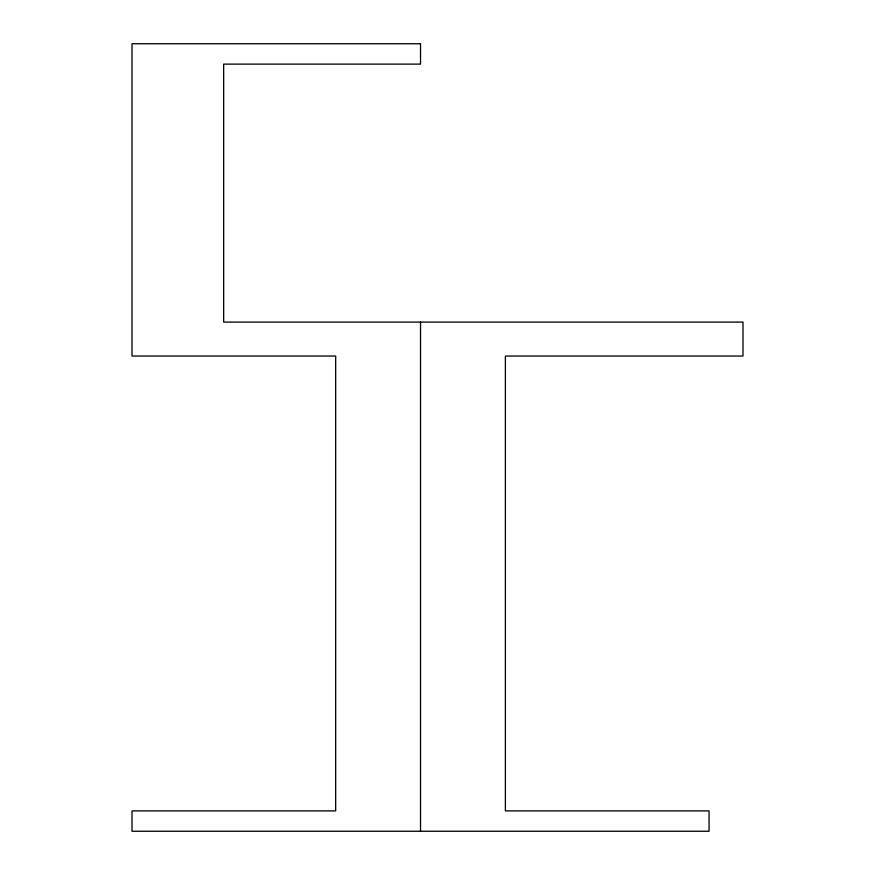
<?xml version="1.0" encoding="UTF-8"?>
<svg xmlns="http://www.w3.org/2000/svg" width="875" height="875" viewBox="0 0 875 875"><rect width="100%" height="100%" fill="white"/><g stroke="black" fill="none" stroke-linecap="round" stroke-linejoin="round"><path stroke-width="1.31" d="M420.525 322.088L420.525 831.25M420.525 43.75L132.005 43.75L132.005 356.037L335.672 356.037L335.672 810.884L132.005 810.884L132.005 831.25L709.056 831.25L709.056 810.884L505.389 810.884L505.389 356.037L742.995 356.037L742.995 322.088L223.65 322.088L223.65 64.116L420.525 64.116L420.525 43.75"/></g></svg>
